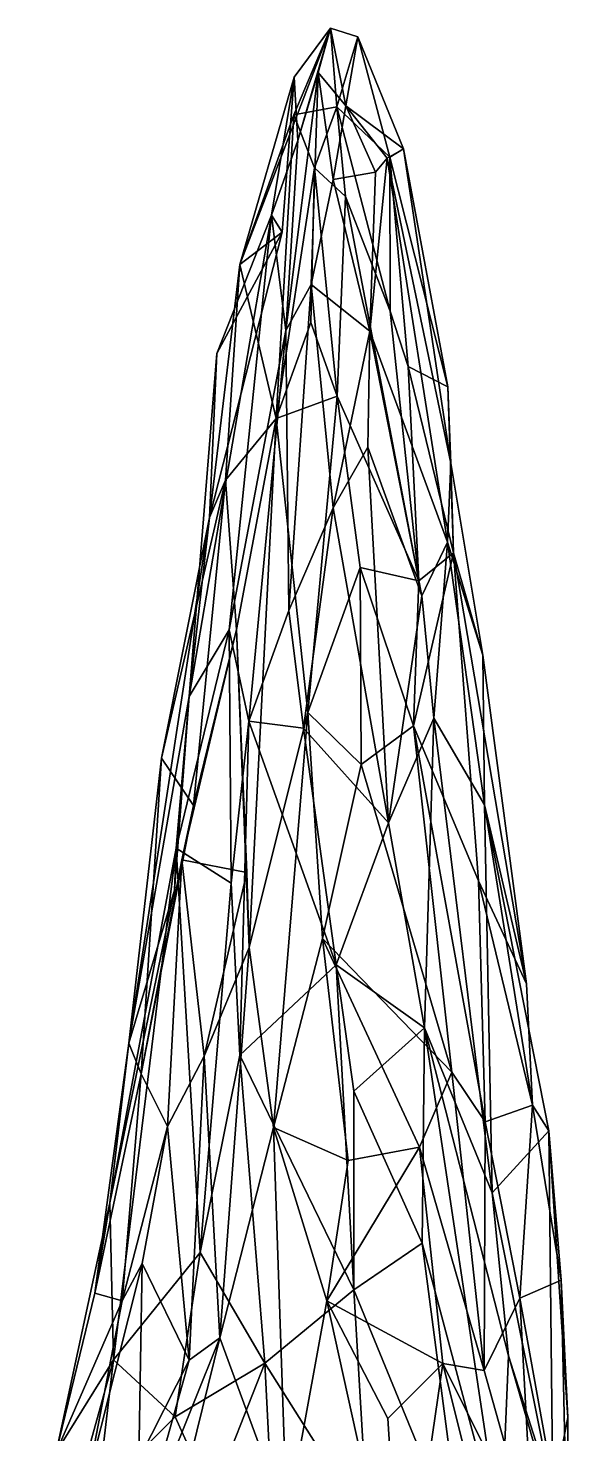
# Model space of a CAD drawing. Extents: x -32.9 to 43.9, y -5.6 to 4.3.
# Drawn here: x 23.487 to 24.103, y 2.679 to 4.252 of the extents above; entities that cross this region are included whole.
import ezdxf

# ---------------------------------------------------------------- set-up
doc = ezdxf.new("R2010")
doc.units = 0
doc.layers.add('Mesh26', color=84, linetype='CONTINUOUS')

msp = doc.modelspace()

# ---------------------------------------------------------------- meshes
at = {"layer": 'Mesh26', "color": 84}
mesh = msp.add_polyface(dxfattribs=at)
corners = [(23.907327, 4.116611, -37.391014), (23.842887, 4.164695, -37.421568), (23.889108, 4.105931, -37.445869), (23.960377, 3.764742, -37.401255), (23.907327, 4.116611, -37.391014), (23.889108, 4.105931, -37.445869), (23.960377, 3.764742, -37.401255), (23.957036, 3.850032, -37.359853), (23.907327, 4.116611, -37.391014), (23.892055, 4.107013, -37.349552), (23.85628, 4.241869, -37.386643), (23.907327, 4.116611, -37.391014), (23.892055, 4.107013, -37.349552), (23.832959, 4.163579, -37.385743), (23.85628, 4.241869, -37.386643), (23.80385, 3.922232, -37.335283), (23.807669, 4.095188, -37.355821), (23.83308, 3.839637, -37.288307), (23.764777, 3.814591, -37.284961), (23.724154, 3.987175, -37.370234), (23.784509, 4.154432, -37.361074), (23.724154, 3.987175, -37.370234), (23.825911, 4.251515, -37.403523), (23.784509, 4.154432, -37.361074), (23.759662, 4.042203, -37.443877), (23.78509, 4.196697, -37.410935), (23.771639, 4.023118, -37.413281), (23.775751, 3.913082, -37.484129), (23.804141, 3.964512, -37.516604), (23.812083, 4.201807, -37.447017), (23.804141, 3.964512, -37.516604), (23.869788, 3.912404, -37.489326), (23.828865, 4.082152, -37.458291), (23.875918, 4.090398, -37.471459), (23.842887, 4.164695, -37.421568), (23.828865, 4.082152, -37.458291), (23.804141, 3.964512, -37.516604), (23.828865, 4.082152, -37.458291), (23.812083, 4.201807, -37.447017), (23.775751, 3.913082, -37.484129), (23.789139, 4.125896, -37.43706), (23.759662, 4.042203, -37.443877), (23.667459, 3.503668, -37.45314), (23.759662, 4.042203, -37.443877), (23.698389, 3.887388, -37.436392), (23.708119, 3.745658, -37.322883), (23.690441, 3.703802, -37.404859), (23.724154, 3.987175, -37.370234), (23.724154, 3.987175, -37.370234), (23.78509, 4.196697, -37.410935), (23.825911, 4.251515, -37.403523), (23.771639, 4.023118, -37.413281), (23.78509, 4.196697, -37.410935), (23.724154, 3.987175, -37.370234), (23.80385, 3.922232, -37.335283), (23.764777, 3.814591, -37.284961), (23.807669, 4.095188, -37.355821), (23.764777, 3.814591, -37.284961), (23.80385, 3.922232, -37.335283), (23.83308, 3.839637, -37.288307), (23.842605, 4.063021, -37.32217), (23.807669, 4.095188, -37.355821), (23.832959, 4.163579, -37.385743), (23.83308, 3.839637, -37.288307), (23.807669, 4.095188, -37.355821), (23.842605, 4.063021, -37.32217), (23.892598, 3.934867, -37.304091), (23.892055, 4.107013, -37.349552), (23.912764, 3.872961, -37.343681), (23.957036, 3.850032, -37.359853), (23.912764, 3.872961, -37.343681), (23.892055, 4.107013, -37.349552), (23.892055, 4.107013, -37.349552), (23.907327, 4.116611, -37.391014), (23.957036, 3.850032, -37.359853), (23.956721, 3.676275, -37.477673), (23.889108, 4.105931, -37.445869), (23.869788, 3.912404, -37.489326), (23.889108, 4.105931, -37.445869), (23.842887, 4.164695, -37.421568), (23.875918, 4.090398, -37.471459), (23.832959, 4.163579, -37.385743), (23.807669, 4.095188, -37.355821), (23.784509, 4.154432, -37.361074), (23.784509, 4.154432, -37.361074), (23.825911, 4.251515, -37.403523), (23.832959, 4.163579, -37.385743), (23.892598, 3.934867, -37.304091), (23.832959, 4.163579, -37.385743), (23.892055, 4.107013, -37.349552), (23.842605, 4.063021, -37.32217), (23.832959, 4.163579, -37.385743), (23.892598, 3.934867, -37.304091), (23.759662, 4.042203, -37.443877), (23.771639, 4.023118, -37.413281), (23.698389, 3.887388, -37.436392), (23.85628, 4.241869, -37.386643), (23.825911, 4.251515, -37.403523), (23.842887, 4.164695, -37.421568), (23.842887, 4.164695, -37.421568), (23.825911, 4.251515, -37.403523), (23.812083, 4.201807, -37.447017), (23.812083, 4.201807, -37.447017), (23.825911, 4.251515, -37.403523), (23.789139, 4.125896, -37.43706), (23.789139, 4.125896, -37.43706), (23.825911, 4.251515, -37.403523), (23.78509, 4.196697, -37.410935), (23.832959, 4.163579, -37.385743), (23.825911, 4.251515, -37.403523), (23.85628, 4.241869, -37.386643), (23.775751, 3.913082, -37.484129), (23.812083, 4.201807, -37.447017), (23.789139, 4.125896, -37.43706), (23.842887, 4.164695, -37.421568), (23.812083, 4.201807, -37.447017), (23.828865, 4.082152, -37.458291), (23.869788, 3.912404, -37.489326), (23.875918, 4.090398, -37.471459), (23.828865, 4.082152, -37.458291), (23.828821, 3.714574, -37.533153), (23.867648, 3.782529, -37.53604), (23.869788, 3.912404, -37.489326), (23.869788, 3.912404, -37.489326), (23.804141, 3.964512, -37.516604), (23.828821, 3.714574, -37.533153), (23.779035, 3.599933, -37.543791), (23.804141, 3.964512, -37.516604), (23.775751, 3.913082, -37.484129), (23.924722, 3.63292, -37.296445), (23.83308, 3.839637, -37.288307), (23.842605, 4.063021, -37.32217), (23.842605, 4.063021, -37.32217), (23.892598, 3.934867, -37.304091), (23.924722, 3.63292, -37.296445), (23.712241, 3.578186, -37.51138), (23.775751, 3.913082, -37.484129), (23.759662, 4.042203, -37.443877), (23.789139, 4.125896, -37.43706), (23.78509, 4.196697, -37.410935), (23.759662, 4.042203, -37.443877), (23.698389, 3.887388, -37.436392), (23.771639, 4.023118, -37.413281), (23.690441, 3.703802, -37.404859), (23.690441, 3.703802, -37.404859), (23.771639, 4.023118, -37.413281), (23.724154, 3.987175, -37.370234), (23.724154, 3.987175, -37.370234), (23.764777, 3.814591, -37.284961), (23.708119, 3.745658, -37.322883), (23.784509, 4.154432, -37.361074), (23.807669, 4.095188, -37.355821), (23.764777, 3.814591, -37.284961), (23.924722, 3.63292, -37.296445), (23.892598, 3.934867, -37.304091), (23.912764, 3.872961, -37.343681), (23.907327, 4.116611, -37.391014), (23.85628, 4.241869, -37.386643), (23.842887, 4.164695, -37.421568), (23.960377, 3.764742, -37.401255), (23.889108, 4.105931, -37.445869), (23.956721, 3.676275, -37.477673), (23.869788, 3.912404, -37.489326), (23.889108, 4.105931, -37.445869), (23.875918, 4.090398, -37.471459)]
mesh.append_faces([[corners[k] for k in face] for face in [(0, 1, 2), (3, 4, 5), (6, 7, 8), (9, 10, 11), (12, 13, 14), (15, 16, 17), (18, 19, 20), (21, 22, 23), (24, 25, 26), (27, 28, 29), (30, 31, 32), (33, 34, 35), (36, 37, 38), (39, 40, 41), (42, 43, 44), (45, 46, 47), (48, 49, 50), (51, 52, 53), (54, 55, 56), (57, 58, 59), (60, 61, 62), (63, 64, 65), (66, 67, 68), (69, 70, 71), (72, 73, 74), (75, 76, 77), (78, 79, 80), (81, 82, 83), (84, 85, 86), (87, 88, 89), (90, 91, 92), (93, 94, 95), (96, 97, 98), (99, 100, 101), (102, 103, 104), (105, 106, 107), (108, 109, 110), (111, 112, 113), (114, 115, 116), (117, 118, 119), (120, 121, 122), (123, 124, 125), (126, 127, 128), (129, 130, 131), (132, 133, 134), (135, 136, 137), (138, 139, 140), (141, 142, 143), (144, 145, 146), (147, 148, 149), (150, 151, 152), (153, 154, 155), (156, 157, 158), (159, 160, 161), (162, 163, 164)]], dxfattribs={"color": 84})
mesh = msp.add_polyface(dxfattribs=at)
corners = [(23.795585, 3.468302, -37.609829), (23.779035, 3.599933, -37.543791), (23.734355, 3.475889, -37.554217), (23.672577, 3.381708, -37.338892), (23.708119, 3.745658, -37.322883), (23.720489, 3.578468, -37.282893), (23.636461, 3.434586, -37.374547), (23.708119, 3.745658, -37.322883), (23.672577, 3.381708, -37.338892), (23.734785, 3.222966, -37.216072), (23.764777, 3.814591, -37.284961), (23.800461, 3.48556, -37.244894), (23.961541, 3.083289, -37.199877), (23.860105, 3.4277, -37.229741), (23.918439, 3.470656, -37.26945), (23.890717, 3.362245, -37.563224), (23.941196, 3.47954, -37.515594), (23.928111, 3.616369, -37.531403), (23.998215, 3.382366, -37.499286), (23.996022, 3.5497, -37.419613), (23.956721, 3.676275, -37.477673), (23.816908, 3.232841, -37.190483), (23.800461, 3.48556, -37.244894), (23.860105, 3.4277, -37.229741), (23.731926, 3.306852, -37.272459), (23.659285, 3.320793, -37.275089), (23.720489, 3.578468, -37.282893), (23.724243, 3.102401, -37.61469), (23.734355, 3.475889, -37.554217), (23.714653, 3.294665, -37.531691), (23.652899, 3.333787, -37.504037), (23.712241, 3.578186, -37.51138), (23.667459, 3.503668, -37.45314), (23.734355, 3.475889, -37.554217), (23.832161, 3.203485, -37.640211), (23.795585, 3.468302, -37.609829), (23.734355, 3.475889, -37.554217), (23.775751, 3.913082, -37.484129), (23.712241, 3.578186, -37.51138), (23.859053, 3.64789, -37.239972), (23.800461, 3.48556, -37.244894), (23.83308, 3.839637, -37.288307), (23.859053, 3.64789, -37.239972), (23.83308, 3.839637, -37.288307), (23.924722, 3.63292, -37.296445), (23.963262, 3.664339, -37.325866), (23.924722, 3.63292, -37.296445), (23.912764, 3.872961, -37.343681), (23.960377, 3.764742, -37.401255), (23.963262, 3.664339, -37.325866), (23.957036, 3.850032, -37.359853), (23.956721, 3.676275, -37.477673), (23.996022, 3.5497, -37.419613), (23.960377, 3.764742, -37.401255), (23.928111, 3.616369, -37.531403), (23.956721, 3.676275, -37.477673), (23.869788, 3.912404, -37.489326), (23.867648, 3.782529, -37.53604), (23.828821, 3.714574, -37.533153), (23.890717, 3.362245, -37.563224), (23.890717, 3.362245, -37.563224), (23.928111, 3.616369, -37.531403), (23.867648, 3.782529, -37.53604), (23.599932, 3.115593, -37.428998), (23.651121, 3.286853, -37.457305), (23.667459, 3.503668, -37.45314), (23.667459, 3.503668, -37.45314), (23.690441, 3.703802, -37.404859), (23.599932, 3.115593, -37.428998), (23.652899, 3.333787, -37.504037), (23.667459, 3.503668, -37.45314), (23.651121, 3.286853, -37.457305), (23.659285, 3.320793, -37.275089), (23.672577, 3.381708, -37.338892), (23.720489, 3.578468, -37.282893), (23.918439, 3.470656, -37.26945), (23.860105, 3.4277, -37.229741), (23.859053, 3.64789, -37.239972), (23.859053, 3.64789, -37.239972), (23.924722, 3.63292, -37.296445), (23.918439, 3.470656, -37.26945), (24.045192, 3.182172, -37.349735), (23.991204, 3.297528, -37.283207), (23.963262, 3.664339, -37.325866), (23.963262, 3.664339, -37.325866), (23.996022, 3.5497, -37.419613), (24.045192, 3.182172, -37.349735), (23.963262, 3.664339, -37.325866), (23.960377, 3.764742, -37.401255), (23.996022, 3.5497, -37.419613), (23.941196, 3.47954, -37.515594), (23.998215, 3.382366, -37.499286), (23.956721, 3.676275, -37.477673), (23.956721, 3.676275, -37.477673), (23.928111, 3.616369, -37.531403), (23.941196, 3.47954, -37.515594), (23.941196, 3.47954, -37.515594), (23.890717, 3.362245, -37.563224), (23.930909, 3.132721, -37.606303), (24.045192, 3.182172, -37.349735), (23.996022, 3.5497, -37.419613), (23.998215, 3.382366, -37.499286), (23.963262, 3.664339, -37.325866), (23.991204, 3.297528, -37.283207), (23.918439, 3.470656, -37.26945), (23.918439, 3.470656, -37.26945), (23.924722, 3.63292, -37.296445), (23.963262, 3.664339, -37.325866), (23.800461, 3.48556, -37.244894), (23.859053, 3.64789, -37.239972), (23.860105, 3.4277, -37.229741), (23.734785, 3.222966, -37.216072), (23.731926, 3.306852, -37.272459), (23.720489, 3.578468, -37.282893), (23.720489, 3.578468, -37.282893), (23.764777, 3.814591, -37.284961), (23.734785, 3.222966, -37.216072), (23.613792, 3.08143, -37.37192), (23.636461, 3.434586, -37.374547), (23.672577, 3.381708, -37.338892), (23.690441, 3.703802, -37.404859), (23.708119, 3.745658, -37.322883), (23.636461, 3.434586, -37.374547), (23.599932, 3.115593, -37.428998), (23.690441, 3.703802, -37.404859), (23.636461, 3.434586, -37.374547), (23.712241, 3.578186, -37.51138), (23.652899, 3.333787, -37.504037), (23.714653, 3.294665, -37.531691), (23.714653, 3.294665, -37.531691), (23.734355, 3.475889, -37.554217), (23.712241, 3.578186, -37.51138), (23.795585, 3.468302, -37.609829), (23.890717, 3.362245, -37.563224), (23.828821, 3.714574, -37.533153), (23.828821, 3.714574, -37.533153), (23.779035, 3.599933, -37.543791), (23.795585, 3.468302, -37.609829), (23.832161, 3.203485, -37.640211), (23.890717, 3.362245, -37.563224), (23.795585, 3.468302, -37.609829), (23.775751, 3.913082, -37.484129), (23.734355, 3.475889, -37.554217), (23.779035, 3.599933, -37.543791), (23.828821, 3.714574, -37.533153), (23.804141, 3.964512, -37.516604), (23.779035, 3.599933, -37.543791), (23.712241, 3.578186, -37.51138), (23.759662, 4.042203, -37.443877), (23.667459, 3.503668, -37.45314), (23.667459, 3.503668, -37.45314), (23.698389, 3.887388, -37.436392), (23.690441, 3.703802, -37.404859), (23.720489, 3.578468, -37.282893), (23.708119, 3.745658, -37.322883), (23.764777, 3.814591, -37.284961), (23.764777, 3.814591, -37.284961), (23.83308, 3.839637, -37.288307), (23.800461, 3.48556, -37.244894), (23.912764, 3.872961, -37.343681), (23.957036, 3.850032, -37.359853), (23.963262, 3.664339, -37.325866), (23.928111, 3.616369, -37.531403), (23.869788, 3.912404, -37.489326), (23.867648, 3.782529, -37.53604)]
mesh.append_faces([[corners[k] for k in face] for face in [(0, 1, 2), (3, 4, 5), (6, 7, 8), (9, 10, 11), (12, 13, 14), (15, 16, 17), (18, 19, 20), (21, 22, 23), (24, 25, 26), (27, 28, 29), (30, 31, 32), (33, 34, 35), (36, 37, 38), (39, 40, 41), (42, 43, 44), (45, 46, 47), (48, 49, 50), (51, 52, 53), (54, 55, 56), (57, 58, 59), (60, 61, 62), (63, 64, 65), (66, 67, 68), (69, 70, 71), (72, 73, 74), (75, 76, 77), (78, 79, 80), (81, 82, 83), (84, 85, 86), (87, 88, 89), (90, 91, 92), (93, 94, 95), (96, 97, 98), (99, 100, 101), (102, 103, 104), (105, 106, 107), (108, 109, 110), (111, 112, 113), (114, 115, 116), (117, 118, 119), (120, 121, 122), (123, 124, 125), (126, 127, 128), (129, 130, 131), (132, 133, 134), (135, 136, 137), (138, 139, 140), (141, 142, 143), (144, 145, 146), (147, 148, 149), (150, 151, 152), (153, 154, 155), (156, 157, 158), (159, 160, 161), (162, 163, 164)]], dxfattribs={"color": 84})
mesh = msp.add_polyface(dxfattribs=at)
corners = [(23.851758, 2.839885, -37.647244), (23.928158, 2.891846, -37.66282), (23.851755, 3.061843, -37.638472), (23.679808, 2.881636, -37.592794), (23.752123, 2.757714, -37.672231), (23.724243, 3.102401, -37.61469), (23.925274, 2.999343, -37.196153), (23.961541, 3.083289, -37.199877), (23.997859, 2.749375, -37.251638), (24.070012, 3.017675, -37.442748), (24.083956, 2.850735, -37.337993), (24.051929, 3.04653, -37.377733), (24.083956, 2.850735, -37.337993), (24.037756, 2.830357, -37.267729), (24.051929, 3.04653, -37.377733), (24.006502, 2.948374, -37.546035), (24.070012, 3.017675, -37.442748), (23.998215, 3.382366, -37.499286), (23.930909, 3.132721, -37.606303), (24.006502, 2.948374, -37.546035), (23.941196, 3.47954, -37.515594), (24.070012, 3.017675, -37.442748), (24.051929, 3.04653, -37.377733), (23.998215, 3.382366, -37.499286), (23.925274, 2.999343, -37.196153), (23.816908, 3.232841, -37.190483), (23.961541, 3.083289, -37.199877), (24.051929, 3.04653, -37.377733), (23.998699, 3.027608, -37.250624), (23.991204, 3.297528, -37.283207), (23.762077, 3.021529, -37.190637), (23.800461, 3.48556, -37.244894), (23.816908, 3.232841, -37.190483), (23.762077, 3.021529, -37.190637), (23.734785, 3.222966, -37.216072), (23.800461, 3.48556, -37.244894), (23.70202, 2.785943, -37.16571), (23.734785, 3.222966, -37.216072), (23.762077, 3.021529, -37.190637), (23.84556, 2.984443, -37.201634), (23.816908, 3.232841, -37.190483), (23.925274, 2.999343, -37.196153), (23.70202, 2.785943, -37.16571), (23.68452, 3.101157, -37.216668), (23.734785, 3.222966, -37.216072), (23.68452, 3.101157, -37.216668), (23.731926, 3.306852, -37.272459), (23.734785, 3.222966, -37.216072), (23.68452, 3.101157, -37.216668), (23.659285, 3.320793, -37.275089), (23.731926, 3.306852, -37.272459), (23.643224, 3.022413, -37.268779), (23.659285, 3.320793, -37.275089), (23.68452, 3.101157, -37.216668), (23.667662, 2.761068, -37.225725), (23.68452, 3.101157, -37.216668), (23.70202, 2.785943, -37.16571), (23.578667, 2.937087, -37.474636), (23.651121, 3.286853, -37.457305), (23.599932, 3.115593, -37.428998), (23.613792, 3.08143, -37.37192), (23.599932, 3.115593, -37.428998), (23.636461, 3.434586, -37.374547), (23.5619, 2.835918, -37.368963), (23.613792, 3.08143, -37.37192), (23.592458, 2.8274, -37.330498), (23.583051, 2.761555, -37.561983), (23.679808, 2.881636, -37.592794), (23.652899, 3.333787, -37.504037), (23.930909, 3.132721, -37.606303), (23.890717, 3.362245, -37.563224), (23.832161, 3.203485, -37.640211), (23.851755, 3.061843, -37.638472), (23.930909, 3.132721, -37.606303), (23.832161, 3.203485, -37.640211), (23.851758, 2.839885, -37.647244), (23.832161, 3.203485, -37.640211), (23.724243, 3.102401, -37.61469), (23.724243, 3.102401, -37.61469), (23.832161, 3.203485, -37.640211), (23.734355, 3.475889, -37.554217), (23.851758, 2.839885, -37.647244), (23.851755, 3.061843, -37.638472), (23.832161, 3.203485, -37.640211), (23.752123, 2.757714, -37.672231), (23.851758, 2.839885, -37.647244), (23.724243, 3.102401, -37.61469), (23.928158, 2.891846, -37.66282), (23.930909, 3.132721, -37.606303), (23.851755, 3.061843, -37.638472), (23.578667, 2.937087, -37.474636), (23.599932, 3.115593, -37.428998), (23.5619, 2.835918, -37.368963), (23.592458, 2.8274, -37.330498), (23.643224, 3.022413, -37.268779), (23.615133, 2.869277, -37.232769), (23.762077, 3.021529, -37.190637), (23.84556, 2.984443, -37.201634), (23.821562, 2.827451, -37.15169), (23.998215, 3.382366, -37.499286), (23.941196, 3.47954, -37.515594), (24.006502, 2.948374, -37.546035), (24.024942, 2.76573, -37.52537), (24.006502, 2.948374, -37.546035), (23.930909, 3.132721, -37.606303), (23.998215, 3.382366, -37.499286), (24.051929, 3.04653, -37.377733), (24.045192, 3.182172, -37.349735), (23.991204, 3.297528, -37.283207), (24.045192, 3.182172, -37.349735), (24.051929, 3.04653, -37.377733), (23.961541, 3.083289, -37.199877), (23.918439, 3.470656, -37.26945), (23.998699, 3.027608, -37.250624), (23.816908, 3.232841, -37.190483), (23.860105, 3.4277, -37.229741), (23.961541, 3.083289, -37.199877), (23.998699, 3.027608, -37.250624), (23.918439, 3.470656, -37.26945), (23.991204, 3.297528, -37.283207), (23.998699, 3.027608, -37.250624), (24.037756, 2.830357, -37.267729), (23.997859, 2.749375, -37.251638), (23.997859, 2.749375, -37.251638), (23.961541, 3.083289, -37.199877), (23.998699, 3.027608, -37.250624), (23.998699, 3.027608, -37.250624), (24.051929, 3.04653, -37.377733), (24.037756, 2.830357, -37.267729), (23.762077, 3.021529, -37.190637), (23.816908, 3.232841, -37.190483), (23.84556, 2.984443, -37.201634), (23.821562, 2.827451, -37.15169), (23.84556, 2.984443, -37.201634), (23.925274, 2.999343, -37.196153), (23.643224, 3.022413, -37.268779), (23.592458, 2.8274, -37.330498), (23.613792, 3.08143, -37.37192), (23.613792, 3.08143, -37.37192), (23.659285, 3.320793, -37.275089), (23.643224, 3.022413, -37.268779), (23.613792, 3.08143, -37.37192), (23.672577, 3.381708, -37.338892), (23.659285, 3.320793, -37.275089), (23.667662, 2.761068, -37.225725), (23.615133, 2.869277, -37.232769), (23.643224, 3.022413, -37.268779), (23.643224, 3.022413, -37.268779), (23.68452, 3.101157, -37.216668), (23.667662, 2.761068, -37.225725), (23.652899, 3.333787, -37.504037), (23.651121, 3.286853, -37.457305), (23.578667, 2.937087, -37.474636), (23.599932, 3.115593, -37.428998), (23.613792, 3.08143, -37.37192), (23.5619, 2.835918, -37.368963), (23.724243, 3.102401, -37.61469), (23.714653, 3.294665, -37.531691), (23.679808, 2.881636, -37.592794), (23.679808, 2.881636, -37.592794), (23.714653, 3.294665, -37.531691), (23.652899, 3.333787, -37.504037), (23.583051, 2.761555, -37.561983), (23.652899, 3.333787, -37.504037), (23.578667, 2.937087, -37.474636)]
mesh.append_faces([[corners[k] for k in face] for face in [(0, 1, 2), (3, 4, 5), (6, 7, 8), (9, 10, 11), (12, 13, 14), (15, 16, 17), (18, 19, 20), (21, 22, 23), (24, 25, 26), (27, 28, 29), (30, 31, 32), (33, 34, 35), (36, 37, 38), (39, 40, 41), (42, 43, 44), (45, 46, 47), (48, 49, 50), (51, 52, 53), (54, 55, 56), (57, 58, 59), (60, 61, 62), (63, 64, 65), (66, 67, 68), (69, 70, 71), (72, 73, 74), (75, 76, 77), (78, 79, 80), (81, 82, 83), (84, 85, 86), (87, 88, 89), (90, 91, 92), (93, 94, 95), (96, 97, 98), (99, 100, 101), (102, 103, 104), (105, 106, 107), (108, 109, 110), (111, 112, 113), (114, 115, 116), (117, 118, 119), (120, 121, 122), (123, 124, 125), (126, 127, 128), (129, 130, 131), (132, 133, 134), (135, 136, 137), (138, 139, 140), (141, 142, 143), (144, 145, 146), (147, 148, 149), (150, 151, 152), (153, 154, 155), (156, 157, 158), (159, 160, 161), (162, 163, 164)]], dxfattribs={"color": 84})
mesh = msp.add_polyface(dxfattribs=at)
corners = [(23.851758, 2.839885, -37.647244), (23.974375, 2.541542, -37.632113), (23.928158, 2.891846, -37.66282), (23.651886, 2.697583, -37.659375), (23.752123, 2.757714, -37.672231), (23.679808, 2.881636, -37.592794), (23.553537, 2.624627, -37.282858), (23.615133, 2.869277, -37.232769), (23.61111, 2.650072, -37.241526), (24.091175, 2.696832, -37.415146), (24.083956, 2.850735, -37.337993), (24.070012, 3.017675, -37.442748), (24.016506, 2.562321, -37.619799), (24.083945, 2.562356, -37.580706), (24.024942, 2.76573, -37.52537), (24.083945, 2.562356, -37.580706), (24.074646, 2.610206, -37.508788), (24.024942, 2.76573, -37.52537), (24.074646, 2.610206, -37.508788), (24.090782, 2.533952, -37.321726), (24.091175, 2.696832, -37.415146), (24.074646, 2.610206, -37.508788), (24.091175, 2.696832, -37.415146), (24.070012, 3.017675, -37.442748), (23.905826, 2.44488, -37.124895), (23.889891, 2.695807, -37.177552), (23.951457, 2.757299, -37.184465), (23.518855, 2.657911, -37.391289), (23.592458, 2.8274, -37.330498), (23.553537, 2.624627, -37.282858), (23.61139, 2.559941, -37.167733), (23.667662, 2.761068, -37.225725), (23.70202, 2.785943, -37.16571), (23.518855, 2.657911, -37.391289), (23.5619, 2.835918, -37.368963), (23.592458, 2.8274, -37.330498), (23.564792, 2.61041, -37.565693), (23.692896, 2.607042, -37.676593), (23.651886, 2.697583, -37.659375), (23.867689, 2.575441, -37.710763), (23.974375, 2.541542, -37.632113), (23.851758, 2.839885, -37.647244), (23.692896, 2.607042, -37.676593), (23.763754, 2.530196, -37.667737), (23.752123, 2.757714, -37.672231), (23.518855, 2.657911, -37.391289), (23.583051, 2.761555, -37.561983), (23.578667, 2.937087, -37.474636), (23.578667, 2.937087, -37.474636), (23.5619, 2.835918, -37.368963), (23.518855, 2.657911, -37.391289), (23.592458, 2.8274, -37.330498), (23.615133, 2.869277, -37.232769), (23.553537, 2.624627, -37.282858), (23.762077, 3.021529, -37.190637), (23.821562, 2.827451, -37.15169), (23.776922, 2.58191, -37.129162), (23.70202, 2.785943, -37.16571), (23.762077, 3.021529, -37.190637), (23.776922, 2.58191, -37.129162), (23.951457, 2.757299, -37.184465), (23.889891, 2.695807, -37.177552), (23.821562, 2.827451, -37.15169), (23.821562, 2.827451, -37.15169), (23.925274, 2.999343, -37.196153), (23.951457, 2.757299, -37.184465), (23.925274, 2.999343, -37.196153), (23.997859, 2.749375, -37.251638), (23.951457, 2.757299, -37.184465), (24.006502, 2.948374, -37.546035), (24.024942, 2.76573, -37.52537), (24.074646, 2.610206, -37.508788), (24.074646, 2.610206, -37.508788), (24.070012, 3.017675, -37.442748), (24.006502, 2.948374, -37.546035), (23.928158, 2.891846, -37.66282), (23.974375, 2.541542, -37.632113), (24.016506, 2.562321, -37.619799), (24.016506, 2.562321, -37.619799), (23.930909, 3.132721, -37.606303), (23.928158, 2.891846, -37.66282), (24.102587, 2.422958, -37.533664), (24.083945, 2.562356, -37.580706), (24.016506, 2.562321, -37.619799), (24.074646, 2.610206, -37.508788), (24.083945, 2.562356, -37.580706), (24.102587, 2.422958, -37.533664), (23.930909, 3.132721, -37.606303), (24.016506, 2.562321, -37.619799), (24.024942, 2.76573, -37.52537), (24.090782, 2.533952, -37.321726), (24.052447, 2.554245, -37.26004), (24.037756, 2.830357, -37.267729), (24.037756, 2.830357, -37.267729), (24.083956, 2.850735, -37.337993), (24.090782, 2.533952, -37.321726), (24.090782, 2.533952, -37.321726), (24.083956, 2.850735, -37.337993), (24.091175, 2.696832, -37.415146), (23.905826, 2.44488, -37.124895), (23.951457, 2.757299, -37.184465), (24.046471, 2.376156, -37.220736), (23.997859, 2.749375, -37.251638), (24.037756, 2.830357, -37.267729), (24.052447, 2.554245, -37.26004), (23.951457, 2.757299, -37.184465), (23.997859, 2.749375, -37.251638), (24.052447, 2.554245, -37.26004), (23.951457, 2.757299, -37.184465), (24.052447, 2.554245, -37.26004), (24.046471, 2.376156, -37.220736), (23.70202, 2.785943, -37.16571), (23.776922, 2.58191, -37.129162), (23.59857, 2.366689, -37.167039), (23.821562, 2.827451, -37.15169), (23.889891, 2.695807, -37.177552), (23.905826, 2.44488, -37.124895), (23.776922, 2.58191, -37.129162), (23.821562, 2.827451, -37.15169), (23.905826, 2.44488, -37.124895), (23.518855, 2.657911, -37.391289), (23.553537, 2.624627, -37.282858), (23.513781, 2.390569, -37.252158), (23.61111, 2.650072, -37.241526), (23.61139, 2.559941, -37.167733), (23.59857, 2.366689, -37.167039), (23.59857, 2.366689, -37.167039), (23.61139, 2.559941, -37.167733), (23.70202, 2.785943, -37.16571), (23.61111, 2.650072, -37.241526), (23.667662, 2.761068, -37.225725), (23.61139, 2.559941, -37.167733), (23.61111, 2.650072, -37.241526), (23.615133, 2.869277, -37.232769), (23.667662, 2.761068, -37.225725), (23.583051, 2.761555, -37.561983), (23.518855, 2.657911, -37.391289), (23.487321, 2.417653, -37.34947), (23.564792, 2.61041, -37.565693), (23.583051, 2.761555, -37.561983), (23.487321, 2.417653, -37.34947), (23.692896, 2.607042, -37.676593), (23.564792, 2.61041, -37.565693), (23.587206, 2.397928, -37.646408), (23.752123, 2.757714, -37.672231), (23.651886, 2.697583, -37.659375), (23.692896, 2.607042, -37.676593), (23.564792, 2.61041, -37.565693), (23.651886, 2.697583, -37.659375), (23.583051, 2.761555, -37.561983), (23.651886, 2.697583, -37.659375), (23.679808, 2.881636, -37.592794), (23.583051, 2.761555, -37.561983), (23.760666, 2.367477, -37.746401), (23.763754, 2.530196, -37.667737), (23.692896, 2.607042, -37.676593), (23.752123, 2.757714, -37.672231), (23.763754, 2.530196, -37.667737), (23.867689, 2.575441, -37.710763), (23.867689, 2.575441, -37.710763), (23.851758, 2.839885, -37.647244), (23.752123, 2.757714, -37.672231), (23.867689, 2.575441, -37.710763), (23.763754, 2.530196, -37.667737), (23.760666, 2.367477, -37.746401)]
mesh.append_faces([[corners[k] for k in face] for face in [(0, 1, 2), (3, 4, 5), (6, 7, 8), (9, 10, 11), (12, 13, 14), (15, 16, 17), (18, 19, 20), (21, 22, 23), (24, 25, 26), (27, 28, 29), (30, 31, 32), (33, 34, 35), (36, 37, 38), (39, 40, 41), (42, 43, 44), (45, 46, 47), (48, 49, 50), (51, 52, 53), (54, 55, 56), (57, 58, 59), (60, 61, 62), (63, 64, 65), (66, 67, 68), (69, 70, 71), (72, 73, 74), (75, 76, 77), (78, 79, 80), (81, 82, 83), (84, 85, 86), (87, 88, 89), (90, 91, 92), (93, 94, 95), (96, 97, 98), (99, 100, 101), (102, 103, 104), (105, 106, 107), (108, 109, 110), (111, 112, 113), (114, 115, 116), (117, 118, 119), (120, 121, 122), (123, 124, 125), (126, 127, 128), (129, 130, 131), (132, 133, 134), (135, 136, 137), (138, 139, 140), (141, 142, 143), (144, 145, 146), (147, 148, 149), (150, 151, 152), (153, 154, 155), (156, 157, 158), (159, 160, 161), (162, 163, 164)]], dxfattribs={"color": 84})

doc.saveas('drawing.dxf')
